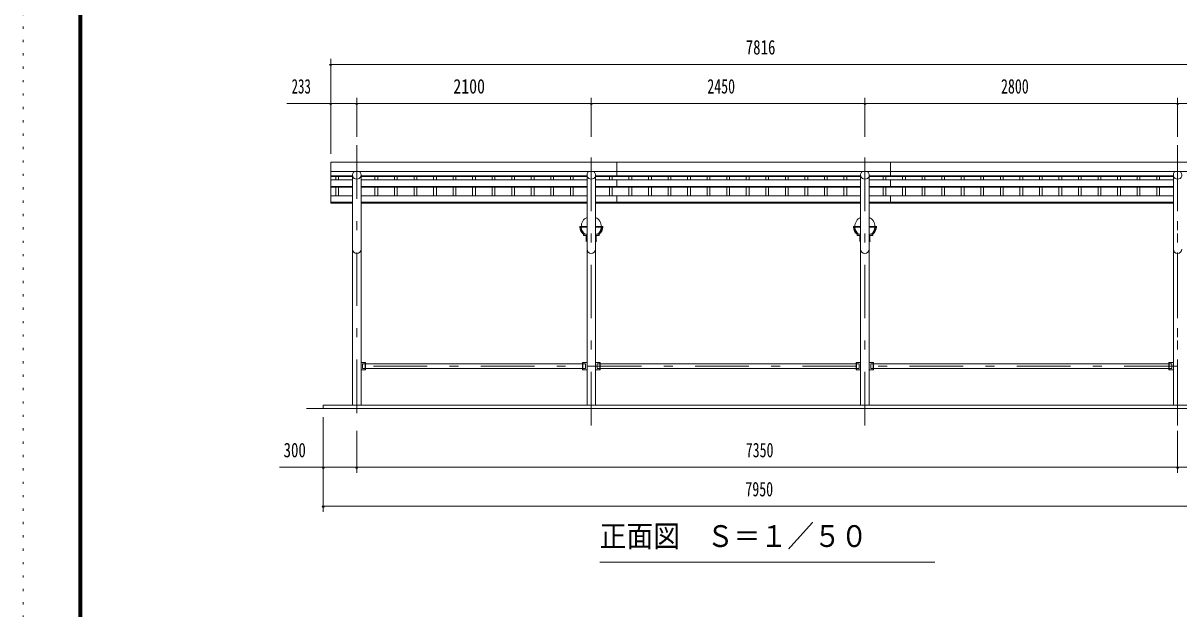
# Model space of a CAD drawing. Units: millimetres, scale not verified, with parts at other scales. Extents: x -23352 to 23352, y -10500 to 10500.
# Drawn here: x -6348 to 4001, y 0 to 5250 of the extents above; entities that cross this region are included whole.
import ezdxf
from ezdxf.enums import TextEntityAlignment as Align

# ---------------------------------------------------------------- set-up
doc = ezdxf.new("R2010")
doc.units = ezdxf.units.MM
doc.header["$LTSCALE"] = 40
doc.linetypes.add('USER3', pattern=[24, 12, -5, 2, -5])
doc.linetypes.add('USER4', pattern=[3, 0.5, -2.5])
for name, color, linetype, lineweight in [('0-0_0', 7, 'Continuous', 18), ('0-2_1-0BOLD', 7, 'Continuous', 18), ('0-3_1-2CENTER', 3, 'USER3', 18), ('0-4_1-4THIN', 4, 'Continuous', 18), ('0-5_1-5DIM', 3, 'Continuous', 18), ('0-C_F-F', 5, 'Continuous', 18), ('0-D_F-E_J_ADD', 5, 'USER4', 18)]:
    doc.layers.add(name, color=color, linetype=linetype, lineweight=lineweight)
doc.styles.add('ＭＳ ゴシック', font='')
doc.styles.get('ＭＳ ゴシック').set_extended_font_data('MS Gothic')

msp = doc.modelspace()

# ---------------------------------------------------------------- linework, layer by layer
at = {"layer": '0-0_0'}
for p, q in [((-1298.6, 3426.97), (-1362.95, 3426.97)), ((-1362.95, 3420.97), (-1362.95, 3426.97)), ((-1298.6, 3420.97), (-1362.95, 3420.97)), ((-1157.95, 3426.97), (-1222.3, 3426.97)), ((-1157.95, 3420.97), (-1222.3, 3420.97)), ((-1157.95, 3420.97), (-1157.95, 3426.97)), ((1151.4, 3426.97), (1087.05, 3426.97)), ((1087.05, 3420.97), (1087.05, 3426.97)), ((1151.4, 3420.97), (1087.05, 3420.97)), ((1292.05, 3426.97), (1227.7, 3426.97)), ((1292.05, 3420.97), (1227.7, 3420.97)), ((1292.05, 3420.97), (1292.05, 3426.97)), ((-1330.45, 3346.97), (-1298.6, 3346.97)), ((-1305.45, 3296.97), (-1305.45, 3346.97)), ((-1222.3, 3356.97), (-1190.45, 3356.97)), ((-1222.3, 3346.97), (-1190.45, 3346.97)), ((-1215.45, 3296.97), (-1215.45, 3346.97)), ((-1190.45, 3346.97), (-1190.45, 3356.97)), ((1119.55, 3346.97), (1151.4, 3346.97)), ((1144.55, 3296.97), (1144.55, 3346.97)), ((1227.7, 3356.97), (1259.55, 3356.97)), ((1227.7, 3346.97), (1259.55, 3346.97)), ((1234.55, 3296.97), (1234.55, 3346.97)), ((1259.55, 3346.97), (1259.55, 3356.97)), ((-1305.45, 3296.97), (-1298.6, 3296.97)), ((-1222.3, 3296.97), (-1215.45, 3296.97)), ((1144.55, 3296.97), (1151.4, 3296.97)), ((1227.7, 3296.97), (1234.55, 3296.97))]:
    msp.add_line(p, q, dxfattribs=at)
for points in [[(-1330.45, 3346.97), (-1330.45, 3356.97), (-1298.6, 3356.97)], [(1119.55, 3346.97), (1119.55, 3356.97), (1151.4, 3356.97)]]:
    msp.add_lwpolyline(points, dxfattribs=at)
for centre, start, end in [((-1260.45, 3426.97), 115.07964, 180), ((-1260.45, 3426.97), 183.82255, 231.05756), ((-1260.45, 3426.97), 0, 64.91913), ((-1260.45, 3426.97), 308.94244, 356.17745), ((1189.55, 3426.97), 115.07964, 180), ((1189.55, 3426.97), 183.82255, 231.05756), ((1189.55, 3426.97), 0, 64.91913), ((1189.55, 3426.97), 308.94244, 356.17745)]:
    msp.add_arc(centre, 90, start, end, dxfattribs=at)
for centre, major_axis, start_param, end_param in [((-1260.45, 3426.97), (102.47, 6.5), 3.13629226, 3.90348569), ((-1252.45, 3426.97), (102.47, 6.5), 3.13629226, 3.90348569), ((-1268.45, 3426.97), (-102.47, 6.5), 2.37969962, 3.14689305), ((-1260.45, 3426.97), (-102.47, 6.5), 2.37969962, 3.14689305), ((1189.55, 3426.97), (102.47, 6.5), 3.13629226, 3.90348569), ((1197.55, 3426.97), (102.47, 6.5), 3.13629226, 3.90348569), ((1181.55, 3426.97), (-102.47, 6.5), 2.37969962, 3.14689305), ((1189.55, 3426.97), (-102.47, 6.5), 2.37969962, 3.14689305)]:
    msp.add_ellipse(centre, major_axis=major_axis, ratio=0.92312, start_param=start_param, end_param=end_param, dxfattribs=at)
at = {"layer": '0-2_1-0BOLD'}
for p, q in [((-3593.45, 4004.86), (4222.55, 4004.86)), ((-1030.45, 3876.47), (-1030.45, 4004.86)), ((1419.55, 3876.47), (1419.55, 4004.86)), ((4222.55, 3921.21), (-3593.45, 3921.21)), ((-3593.45, 3880.02), (-3398.6, 3880.02)), ((-3398.6, 3876.47), (-3593.45, 3876.47)), ((-3593.45, 3844.26), (-3398.6, 3844.26)), ((-3398.6, 3889.24), (-3398.6, 1824.67)), ((-3322.3, 1824.67), (-3322.3, 3889.24)), ((-3322.3, 3880.02), (-1298.6, 3880.02)), ((-1298.6, 3876.47), (-3322.3, 3876.47)), ((-3322.3, 3844.26), (-1298.6, 3844.26)), ((-1298.6, 3889.24), (-1298.6, 1824.67)), ((-1222.3, 1824.67), (-1222.3, 3889.24)), ((-1222.3, 3880.02), (1151.4, 3880.02)), ((1151.4, 3876.47), (-1222.3, 3876.47)), ((-1222.3, 3844.26), (1151.4, 3844.26)), ((-1030.45, 3779.53), (-1030.45, 3844.26)), ((1151.4, 3889.24), (1151.4, 1824.67)), ((1227.7, 1824.67), (1227.7, 3889.24)), ((1227.7, 3880.02), (3951.4, 3880.02)), ((3951.4, 3876.47), (1227.7, 3876.47)), ((1227.7, 3844.26), (3951.4, 3844.26)), ((1419.55, 3779.53), (1419.55, 3844.26)), ((3951.4, 3889.24), (3951.4, 1824.67)), ((-3593.45, 3785.43), (-3398.6, 3785.43)), ((-3398.6, 3779.53), (-3593.45, 3779.53)), ((-1298.6, 3785.43), (-3322.3, 3785.43)), ((-3322.3, 3779.53), (-1298.6, 3779.53)), ((1151.4, 3785.43), (-1222.3, 3785.43)), ((-1222.3, 3779.53), (1151.4, 3779.53)), ((1227.7, 3785.43), (3951.4, 3785.43)), ((3951.4, 3779.53), (1227.7, 3779.53)), ((-3593.45, 3701.81), (-3398.6, 3701.81)), ((-3398.6, 3644.17), (-3593.45, 3644.17)), ((-1298.6, 3701.81), (-3322.3, 3701.81)), ((-3322.3, 3644.17), (-1298.6, 3644.17)), ((-1298.6, 3635.83), (-3322.3, 3635.83)), ((1151.4, 3701.81), (-1222.3, 3701.81)), ((-1222.3, 3644.17), (1151.4, 3644.17)), ((1151.4, 3635.83), (-1222.3, 3635.83)), ((-1030.45, 3635.83), (-1030.45, 3701.81)), ((3951.4, 3701.81), (1227.7, 3701.81)), ((1227.7, 3644.17), (3951.4, 3644.17)), ((3951.4, 3635.83), (1227.7, 3635.83)), ((1419.55, 3635.83), (1419.55, 3701.81)), ((-1310.45, 3294.67), (-1310.45, 3296.97)), ((-1310.45, 3296.97), (-1298.6, 3296.97)), ((-1298.6, 3294.67), (-1310.45, 3294.67)), ((-1222.3, 3296.97), (-1210.45, 3296.97)), ((-1210.45, 3294.67), (-1222.3, 3294.67)), ((-1210.45, 3296.97), (-1210.45, 3294.67)), ((1139.55, 3294.67), (1139.55, 3296.97)), ((1139.55, 3296.97), (1151.4, 3296.97)), ((1151.4, 3294.67), (1139.55, 3294.67)), ((1227.7, 3296.97), (1239.55, 3296.97)), ((-3307.94, 2153.32), (-3307.94, 2196.02)), ((-3307.94, 2196.02), (-3285.49, 2196.02)), ((-3285.49, 2141.67), (-3285.49, 2207.67)), ((-1338.6, 2196.02), (-3282.3, 2196.02)), ((-1335.4, 2141.67), (-1335.4, 2207.67)), ((-1312.95, 2196.02), (-1335.4, 2196.02)), ((-1312.95, 2153.32), (-1312.95, 2196.02)), ((-1207.94, 2153.32), (-1207.94, 2196.02)), ((-1207.94, 2196.02), (-1185.49, 2196.02)), ((-1185.49, 2141.67), (-1185.49, 2207.67)), ((1111.4, 2196.02), (-1182.29, 2196.02)), ((1114.6, 2141.67), (1114.6, 2207.67)), ((1137.05, 2196.02), (1114.6, 2196.02)), ((1137.05, 2153.32), (1137.05, 2196.02)), ((1242.06, 2153.32), (1242.06, 2196.02)), ((1242.06, 2196.02), (1264.51, 2196.02)), ((1264.51, 2141.67), (1264.51, 2207.67)), ((3911.4, 2196.02), (1267.71, 2196.02)), ((3914.6, 2141.67), (3914.6, 2207.67)), ((3937.05, 2196.02), (3914.6, 2196.02)), ((3937.05, 2153.32), (3937.05, 2196.02)), ((-3285.49, 2153.32), (-3307.94, 2153.32)), ((-3282.3, 2153.32), (-1338.6, 2153.32)), ((-1335.4, 2153.32), (-1312.95, 2153.32)), ((-1185.49, 2153.32), (-1207.94, 2153.32)), ((-1182.29, 2153.32), (1111.4, 2153.32)), ((1114.6, 2153.32), (1137.05, 2153.32)), ((1264.51, 2153.32), (1242.06, 2153.32)), ((1267.71, 2153.32), (3911.4, 2153.32)), ((3914.6, 2153.32), (3937.05, 2153.32)), ((-3810.45, 1794.67), (4439.55, 1794.67)), ((-3660.45, 1824.67), (-3660.45, 1794.67)), ((4289.55, 1824.67), (-3660.45, 1824.67))]:
    msp.add_line(p, q, dxfattribs=at)
for points in [[(-3398.6, 3635.83), (-3593.45, 3635.83), (-3593.45, 4004.86)], [(1239.55, 3296.97), (1239.55, 3294.67), (1227.7, 3294.67)], [(-3322.29, 2207.67), (-3282.29, 2207.67), (-3282.29, 2141.67), (-3322.29, 2141.67)], [(-1298.6, 2207.67), (-1338.6, 2207.67), (-1338.6, 2141.67), (-1298.6, 2141.67)], [(-1222.29, 2207.67), (-1182.29, 2207.67), (-1182.29, 2141.67), (-1222.29, 2141.67)], [(1151.4, 2207.67), (1111.4, 2207.67), (1111.4, 2141.67), (1151.4, 2141.67)], [(1227.71, 2207.67), (1267.71, 2207.67), (1267.71, 2141.67), (1227.71, 2141.67)], [(3951.4, 2207.67), (3911.4, 2207.67), (3911.4, 2141.67), (3951.4, 2141.67)]]:
    msp.add_lwpolyline(points, dxfattribs=at)
for centre, start, end in [((-3360.45, 3889.24), 123.05154, 56.94846), ((-1260.45, 3889.24), 123.05154, 56.94846), ((1189.55, 3889.24), 123.05154, 56.94846), ((3989.55, 3889.24), 123.05154, 56.94846), ((-3360.45, 3224.67), 180, 0), ((-1260.45, 3224.67), 180, 0), ((1189.55, 3224.67), 180, 0), ((3989.55, 3224.67), 180, 0)]:
    msp.add_arc(centre, 38.15, start, end, dxfattribs=at)
at = {"layer": '0-3_1-2CENTER'}
for p, q in [((-3360.45, 4154.87), (-3360.45, 1644.67)), ((-1260.45, 1644.67), (-1260.45, 4154.87)), ((1189.55, 1644.67), (1189.55, 4154.87)), ((3989.55, 1644.67), (3989.55, 4154.87)), ((3989.55, 1644.67), (3989.55, 4154.87)), ((3989.56, 4154.67), (3989.56, 1644.67)), ((3989.55, 2174.67), (-3360.45, 2174.67))]:
    msp.add_line(p, q, dxfattribs=at)
at = {"layer": '0-4_1-4THIN'}
for p, q in [((-3547.95, 3876.47), (-3547.95, 3844.26)), ((-3522.95, 3844.26), (-3522.95, 3876.47)), ((-3197.95, 3844.26), (-3197.95, 3876.47)), ((-3172.95, 3876.47), (-3172.95, 3844.26)), ((-3022.95, 3876.47), (-3022.95, 3844.26)), ((-2997.95, 3844.26), (-2997.95, 3876.47)), ((-2847.95, 3844.26), (-2847.95, 3876.47)), ((-2822.95, 3876.47), (-2822.95, 3844.26)), ((-2672.95, 3876.47), (-2672.95, 3844.26)), ((-2647.95, 3844.26), (-2647.95, 3876.47)), ((-2497.95, 3844.26), (-2497.95, 3876.47)), ((-2472.95, 3876.47), (-2472.95, 3844.26)), ((-2322.95, 3876.47), (-2322.95, 3844.26)), ((-2297.95, 3844.26), (-2297.95, 3876.47)), ((-2147.95, 3844.26), (-2147.95, 3876.47)), ((-2122.95, 3876.47), (-2122.95, 3844.26)), ((-1972.95, 3876.47), (-1972.95, 3844.26)), ((-1947.95, 3844.26), (-1947.95, 3876.47)), ((-1797.95, 3844.26), (-1797.95, 3876.47)), ((-1772.95, 3876.47), (-1772.95, 3844.26)), ((-1622.95, 3876.47), (-1622.95, 3844.26)), ((-1597.95, 3844.26), (-1597.95, 3876.47)), ((-1447.95, 3844.26), (-1447.95, 3876.47)), ((-1422.95, 3876.47), (-1422.95, 3844.26)), ((-1097.95, 3844.26), (-1097.95, 3876.47)), ((-1097.95, 3876.47), (-1097.95, 3844.26)), ((-1072.95, 3876.47), (-1072.95, 3844.26)), ((-1072.95, 3844.26), (-1072.95, 3876.47)), ((-922.95, 3876.47), (-922.95, 3844.26)), ((-897.95, 3844.26), (-897.95, 3876.47)), ((-747.95, 3844.26), (-747.95, 3876.47)), ((-722.95, 3876.47), (-722.95, 3844.26)), ((-572.95, 3876.47), (-572.95, 3844.26)), ((-547.95, 3844.26), (-547.95, 3876.47)), ((-397.95, 3844.26), (-397.95, 3876.47)), ((-372.95, 3876.47), (-372.95, 3844.26)), ((-222.95, 3876.47), (-222.95, 3844.26)), ((-197.95, 3844.26), (-197.95, 3876.47)), ((-47.95, 3844.26), (-47.95, 3876.47)), ((-22.95, 3876.47), (-22.95, 3844.26)), ((127.05, 3876.47), (127.05, 3844.26)), ((152.05, 3844.26), (152.05, 3876.47)), ((302.05, 3844.26), (302.05, 3876.47)), ((327.05, 3876.47), (327.05, 3844.26)), ((477.05, 3876.47), (477.05, 3844.26)), ((502.05, 3844.26), (502.05, 3876.47)), ((652.05, 3844.26), (652.05, 3876.47)), ((677.05, 3876.47), (677.05, 3844.26)), ((827.05, 3876.47), (827.05, 3844.26)), ((852.05, 3844.26), (852.05, 3876.47)), ((1002.05, 3844.26), (1002.05, 3876.47)), ((1027.05, 3876.47), (1027.05, 3844.26)), ((1352.05, 3876.47), (1352.05, 3844.26)), ((1377.05, 3844.26), (1377.05, 3876.47)), ((1527.05, 3844.26), (1527.05, 3876.47)), ((1552.05, 3876.47), (1552.05, 3844.26)), ((1702.05, 3876.47), (1702.05, 3844.26)), ((1727.05, 3844.26), (1727.05, 3876.47)), ((1877.05, 3844.26), (1877.05, 3876.47)), ((1902.05, 3876.47), (1902.05, 3844.26)), ((2052.05, 3876.47), (2052.05, 3844.26)), ((2077.05, 3844.26), (2077.05, 3876.47)), ((2227.05, 3844.26), (2227.05, 3876.47)), ((2252.05, 3876.47), (2252.05, 3844.26)), ((2402.05, 3876.47), (2402.05, 3844.26)), ((2427.05, 3844.26), (2427.05, 3876.47)), ((2577.05, 3844.26), (2577.05, 3876.47)), ((2602.05, 3876.47), (2602.05, 3844.26)), ((2752.05, 3876.47), (2752.05, 3844.26)), ((2777.05, 3844.26), (2777.05, 3876.47)), ((2927.05, 3844.26), (2927.05, 3876.47)), ((2952.05, 3876.47), (2952.05, 3844.26)), ((3102.05, 3876.47), (3102.05, 3844.26)), ((3127.05, 3844.26), (3127.05, 3876.47)), ((3277.05, 3844.26), (3277.05, 3876.47)), ((3302.05, 3876.47), (3302.05, 3844.26)), ((3452.05, 3876.47), (3452.05, 3844.26)), ((3477.05, 3844.26), (3477.05, 3876.47)), ((3627.05, 3844.26), (3627.05, 3876.47)), ((3652.05, 3876.47), (3652.05, 3844.26)), ((3802.05, 3876.47), (3802.05, 3844.26)), ((3827.05, 3844.26), (3827.05, 3876.47)), ((-3547.95, 3779.53), (-3547.95, 3701.81)), ((-3522.95, 3701.81), (-3522.95, 3779.53)), ((-3197.95, 3701.81), (-3197.95, 3779.53)), ((-3172.95, 3779.53), (-3172.95, 3701.81)), ((-3022.95, 3779.53), (-3022.95, 3701.81)), ((-2997.95, 3701.81), (-2997.95, 3779.53)), ((-2847.95, 3701.81), (-2847.95, 3779.53)), ((-2822.95, 3779.53), (-2822.95, 3701.81)), ((-2672.95, 3779.53), (-2672.95, 3701.81)), ((-2647.95, 3701.81), (-2647.95, 3779.53)), ((-2497.95, 3701.81), (-2497.95, 3779.53)), ((-2472.95, 3779.53), (-2472.95, 3701.81)), ((-2322.95, 3779.53), (-2322.95, 3701.81)), ((-2297.95, 3701.81), (-2297.95, 3779.53)), ((-2147.95, 3701.81), (-2147.95, 3779.53)), ((-2122.95, 3779.53), (-2122.95, 3701.81)), ((-1972.95, 3779.53), (-1972.95, 3701.81)), ((-1947.95, 3701.81), (-1947.95, 3779.53)), ((-1797.95, 3701.81), (-1797.95, 3779.53)), ((-1772.95, 3779.53), (-1772.95, 3701.81)), ((-1622.95, 3779.53), (-1622.95, 3701.81)), ((-1597.95, 3701.81), (-1597.95, 3779.53)), ((-1447.95, 3701.81), (-1447.95, 3779.53)), ((-1422.95, 3779.53), (-1422.95, 3701.81)), ((-1097.95, 3701.81), (-1097.95, 3779.53)), ((-1097.95, 3779.53), (-1097.95, 3701.81)), ((-1072.95, 3779.53), (-1072.95, 3701.81)), ((-1072.95, 3701.81), (-1072.95, 3779.53)), ((-922.95, 3779.53), (-922.95, 3701.81)), ((-897.95, 3701.81), (-897.95, 3779.53)), ((-747.95, 3701.81), (-747.95, 3779.53)), ((-722.95, 3779.53), (-722.95, 3701.81)), ((-572.95, 3779.53), (-572.95, 3701.81)), ((-547.95, 3701.81), (-547.95, 3779.53)), ((-397.95, 3701.81), (-397.95, 3779.53)), ((-372.95, 3779.53), (-372.95, 3701.81)), ((-222.95, 3779.53), (-222.95, 3701.81)), ((-197.95, 3701.81), (-197.95, 3779.53)), ((-47.95, 3701.81), (-47.95, 3779.53)), ((-22.95, 3779.53), (-22.95, 3701.81)), ((127.05, 3779.53), (127.05, 3701.81)), ((152.05, 3701.81), (152.05, 3779.53)), ((302.05, 3701.81), (302.05, 3779.53)), ((327.05, 3779.53), (327.05, 3701.81)), ((477.05, 3779.53), (477.05, 3701.81)), ((502.05, 3701.81), (502.05, 3779.53)), ((652.05, 3701.81), (652.05, 3779.53)), ((677.05, 3779.53), (677.05, 3701.81)), ((827.05, 3779.53), (827.05, 3701.81)), ((852.05, 3701.81), (852.05, 3779.53)), ((1002.05, 3701.81), (1002.05, 3779.53)), ((1027.05, 3779.53), (1027.05, 3701.81)), ((1352.05, 3779.53), (1352.05, 3701.81)), ((1377.05, 3701.81), (1377.05, 3779.53)), ((1527.05, 3701.81), (1527.05, 3779.53)), ((1552.05, 3779.53), (1552.05, 3701.81)), ((1702.05, 3779.53), (1702.05, 3701.81)), ((1727.05, 3701.81), (1727.05, 3779.53)), ((1877.05, 3701.81), (1877.05, 3779.53)), ((1902.05, 3779.53), (1902.05, 3701.81)), ((2052.05, 3779.53), (2052.05, 3701.81)), ((2077.05, 3701.81), (2077.05, 3779.53)), ((2227.05, 3701.81), (2227.05, 3779.53)), ((2252.05, 3779.53), (2252.05, 3701.81)), ((2402.05, 3779.53), (2402.05, 3701.81)), ((2427.05, 3701.81), (2427.05, 3779.53)), ((2577.05, 3701.81), (2577.05, 3779.53)), ((2602.05, 3779.53), (2602.05, 3701.81)), ((2752.05, 3779.53), (2752.05, 3701.81)), ((2777.05, 3701.81), (2777.05, 3779.53)), ((2927.05, 3701.81), (2927.05, 3779.53)), ((2952.05, 3779.53), (2952.05, 3701.81)), ((3102.05, 3779.53), (3102.05, 3701.81)), ((3127.05, 3701.81), (3127.05, 3779.53)), ((3277.05, 3701.81), (3277.05, 3779.53)), ((3302.05, 3779.53), (3302.05, 3701.81)), ((3452.05, 3779.53), (3452.05, 3701.81)), ((3477.05, 3701.81), (3477.05, 3779.53)), ((3627.05, 3701.81), (3627.05, 3779.53)), ((3652.05, 3779.53), (3652.05, 3701.81)), ((3802.05, 3779.53), (3802.05, 3701.81)), ((3827.05, 3701.81), (3827.05, 3779.53))]:
    msp.add_line(p, q, dxfattribs=at)
at = {"layer": '0-5_1-5DIM'}
for p, q in [((-3583.44, 4879.67), (-3603.44, 4879.67)), ((-3593.45, 4929.68), (-3593.45, 4079.68)), ((4222.56, 4879.67), (-3593.45, 4879.67)), ((4222.56, 4879.67), (-3593.45, 4879.67)), ((-3360.45, 4579.68), (-3360.45, 4229.67)), ((-1260.45, 4229.67), (-1260.45, 4579.68)), ((1189.55, 4229.67), (1189.55, 4579.68)), ((3989.55, 4229.67), (3989.55, 4579.68)), ((3989.56, 4579.68), (3989.56, 4229.67)), ((-3985.95, 4529.67), (4615.06, 4529.67)), ((-3583.44, 4529.67), (-3603.44, 4529.67)), ((-3350.45, 4529.67), (-3370.45, 4529.67)), ((-3360.45, 4529.67), (-1260.45, 4529.67)), ((-1250.45, 4529.67), (-1270.45, 4529.67)), ((-1260.45, 4529.67), (1189.55, 4529.67)), ((1199.55, 4529.67), (1179.55, 4529.67)), ((1189.55, 4529.67), (3989.55, 4529.67)), ((3999.56, 4529.67), (3979.56, 4529.67)), ((3999.56, 4529.67), (3979.56, 4529.67)), ((-3660.45, 1719.67), (-3660.45, 869.67)), ((-3360.45, 1594.67), (-3360.45, 1219.67)), ((3989.55, 1594.67), (3989.55, 1219.67)), ((4682.06, 1269.67), (-4052.95, 1269.67)), ((-3650.45, 1269.67), (-3670.45, 1269.67)), ((-3350.45, 1269.67), (-3370.45, 1269.67)), ((-3360.45, 1269.67), (3989.55, 1269.67)), ((3999.55, 1269.67), (3979.55, 1269.67)), ((-3650.45, 919.67), (-3670.45, 919.67)), ((-3660.45, 919.67), (4289.56, 919.67)), ((-3660.45, 919.67), (4289.56, 919.67)), ((-1185.44, 419.67), (1814.56, 419.67))]:
    msp.add_line(p, q, dxfattribs=at)
for centre in [(-3593.44, 4879.67), (-3593.44, 4529.67), (-3360.45, 4529.67), (-1260.45, 4529.67), (1189.55, 4529.67), (3989.56, 4529.67), (3989.56, 4529.67), (-3660.45, 1269.67), (-3360.45, 1269.67), (3989.55, 1269.67), (-3660.45, 919.67)]:
    msp.add_arc(centre, 10, 180, 0, dxfattribs=at)
at = {"layer": '0-C_F-F'}
for points in [[(-5848.13, 10100), (-5848.13, -10000), (22851.87, -10000), (22851.87, 10100)], [(-5845.63, 10097.5), (22849.37, 10097.5), (22849.37, -9997.5), (-5845.63, -9997.5)], [(-5843.13, 10095), (-5843.13, -9995), (22846.87, -9995), (22846.87, 10095)], [(-5840.63, 10092.5), (22844.37, 10092.5), (22844.37, -9992.5), (-5840.63, -9992.5)], [(-5838.13, 10090), (22841.87, 10090), (22841.87, -9990), (-5838.13, -9990)], [(-5835.63, 10087.5), (22839.37, 10087.5), (22839.37, -9987.5), (-5835.63, -9987.5)], [(-5833.13, 10085), (22836.87, 10085), (22836.87, -9985), (-5833.13, -9985)], [(-5830.63, 10082.5), (-5830.63, -9982.5), (22834.37, -9982.5), (22834.37, 10082.5)], [(-5828.13, 10080), (-5828.13, -9980), (22831.87, -9980), (22831.87, 10080)], [(-5825.63, 10077.5), (-5825.63, -9977.5), (22829.37, -9977.5), (22829.37, 10077.5)], [(-5823.13, 10075), (22826.87, 10075), (22826.87, -9975), (-5823.13, -9975)]]:
    msp.add_lwpolyline(points, close=True, dxfattribs=at)
at = {"layer": '0-D_F-E_J_ADD'}
msp.add_lwpolyline([(-6348.13, 10500), (-6348.13, -10500), (23351.87, -10500), (23351.87, 10500)], close=True, dxfattribs=at)

# ---------------------------------------------------------------- texts
at = {"layer": '0-5_1-5DIM', "color": 7, "style": 'ＭＳ ゴシック'}
for s, height, width, p in [('7816', 130.2, 0.75, (122.33, 4929.67)), ('233', 130.2, 0.65, (-3944.12, 4579.67)), ('2100', 130.2, 0.8, (-2495.83, 4579.67)), ('2450', 130.2, 0.7, (-221.46, 4579.67)), ('2800', 130.2, 0.7, (2408.28, 4579.67)), ('300', 130.2, 0.75, (-4015.8, 1319.67)), ('7350', 130.2, 0.7, (122.63, 1319.67)), ('7950', 130.2, 0.7, (119.22, 969.67)), ('正面図\u3000Ｓ＝１／５０', 195.4, 0.9, (-1185.44, 496.31))]:
    msp.add_text(s, height=height, dxfattribs=dict(at, width=width)).set_placement(p, align=Align.BOTTOM_LEFT)

doc.saveas('drawing.dxf')
